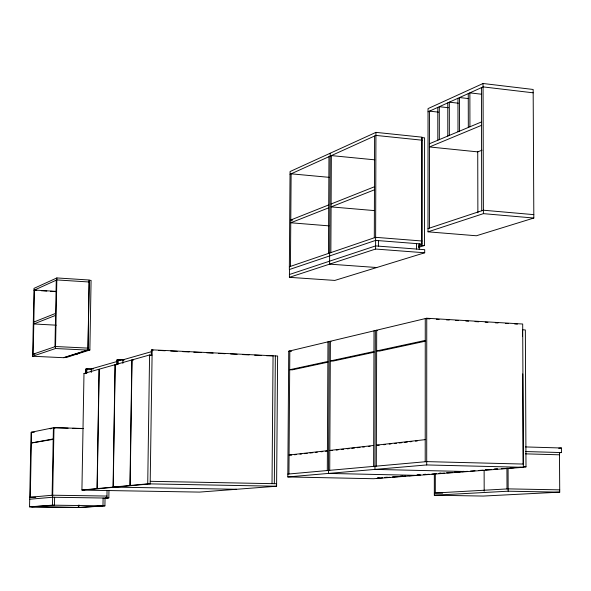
<?xml version="1.0" encoding="UTF-8"?>
<svg xmlns="http://www.w3.org/2000/svg" width="591" height="591" viewBox="0 0 591 591"><rect width="100%" height="100%" fill="white"/><g stroke="black" fill="none" stroke-linecap="round" stroke-linejoin="round"><path stroke-width="0.89" d="M416.448 249.055L416.448 243.603M419.204 249.269L419.204 243.817M418.339 246.381L421.804 245.287L421.863 137.57L424.589 137.858L424.552 245.501L418.48 247.407M421.959 244.031L422.011 137.171L375.935 132.369L290.055 171.553L289.331 269.548L375.625 240.404L421.959 244.031L418.48 245.139M289.457 269.511L289.398 277.334L334.824 280.422L424.7 252.778L424.7 249.69L375.61 245.915L289.42 274.505M425.21 461.748L425.261 318.593L429.871 318.874M287.817 476.937L426.709 464.94L426.746 318.239L522.688 324.023L523.345 467.311L373.593 478.725L287.817 476.937L288.74 351.209L426.746 318.239M428.01 231.835L428.039 108.604L483.054 83.501L533.156 89.47L533.828 218.035L476.383 235.765L428.01 231.835L483.401 213.647L533.828 218.035M429.494 228.089L429.517 111.145L438.596 112.15M373.623 466.38L374.029 330.834M374.31 237.781L374.613 136.011M289.398 277.334L375.595 249.04L375.935 132.369M376.312 466.136L376.696 330.199M378.417 246.129L378.432 240.626M327.303 470.539L327.983 341.834M328.456 253.428L328.973 156.681M330.177 153.246L329.593 264.14L376.755 267.524M329.719 470.325L330.384 341.258M330.849 252.608L331.352 155.596L374.768 159.836M274.327 483.697L275.347 355.915M150.254 483.874L83.412 490.124L199.507 492.096L276.603 486.23L277.63 356.026L152.168 349.842L151.355 350.079L151.274 355.59M288.933 473.989L289.826 350.943M290.447 266.393L291.119 173.82L329.268 177.344M272.023 483.652L273.057 355.797L266.593 355.752M149.582 354.984L132.044 359.926L130.123 485.492L147.728 483.837L149.582 354.984L152.005 355.095L150.247 355.59M150.166 483.881L152.168 349.842M105.264 498.169L108.84 497.888L108.958 490.574M115.053 364.713L99.222 369.183L97.19 488.587L113.073 487.095L115.053 364.713L116.759 364.743M116.722 364.625L116.796 360.045L118.274 359.616L123.792 359.875M117.461 364.418L117.535 359.83L123.97 360.133M118.2 364.211L118.274 359.616M122.854 363.391L122.906 359.83L151.806 351.571M131.867 359.978L115.215 364.669L113.243 487.08L129.946 485.507L131.867 359.978L133.625 360M78.359 505.8L78.33 507.477L102.974 505.844L103.107 498.014M78.928 504.928L78.884 507.44L31.98 506.827M81.92 490.02L83.988 373.475L99.059 369.22L97.035 488.602L81.92 490.02L84.158 490.057M85.473 373.652L85.555 369.05L93.334 368.954M86.138 373.468L86.22 368.858L90.815 369.065M86.811 373.276L86.892 368.666M87.993 350.101L89.226 280.016L56.862 277.94L33.997 288.371L32.616 356.255L64.013 357.718L87.993 350.101L55.502 348.527L32.616 356.255M89.869 349.998L91.08 280.393L89.152 280.267L87.933 349.902L89.869 349.998L77.739 353.839L75.833 353.75M91.273 372.456L91.339 368.865L116.996 361.522M83.338 428.512L53.988 427.603L31.064 432.287L29.55 506.834L80.199 507.499L104.91 505.874L105.043 498.043M105.139 498.22L106.971 498.073L107.03 490.545M52.126 495.258L53.426 427.721L68.091 428.172M54.985 346.71L56.263 280.178M29.55 506.834L52.496 505.165L53.988 427.603M55.502 348.527L56.862 277.94M54.631 497.275L54.475 505.194L31.463 506.864M33.96 290.284L56.825 279.927L89.189 281.996M290.033 174.315L375.928 135.413L422.011 140.185M428.039 111.81L483.069 86.892L533.178 92.817M429.509 143.724L481.51 121.931M481.517 125.329L429.509 146.952L477.727 151.872L482.012 150.195M33.827 322.051L55.628 313.393M328.714 204.929L290.779 220L292.604 220.148M331.1 203.984L374.458 186.763M55.591 315.387L33.783 323.971L56.189 325.176M328.699 207.833L290.765 222.777L329.01 225.865M374.45 189.814L331.086 206.894L374.62 210.61M32.653 354.327L55.539 346.518L88.029 348.114M289.354 266.763L375.632 237.331L421.959 240.995M428.01 228.584L483.386 210.211L533.806 214.644M76.697 353.477L87.069 350.175M327.879 361.47L289.693 369.73L292.309 369.848L327.916 362.18M373.97 351.512L330.288 360.953L332.999 361.086L374.11 352.236M425.254 340.423L376.637 350.936L379.466 351.084L425.49 341.17M50.139 428.852L51.89 428.497M53.641 428.135L55.399 427.781M53.212 438.943L31.367 442.991L53.426 439.327M327.407 450.682L289.073 455.004L291.695 455.077M373.689 445.459L329.822 450.408L332.548 450.482M425.217 439.645L376.371 445.156L379.208 445.237M294.444 454.767L296.276 454.56M299.933 454.147L301.765 453.947M304.505 453.637L307.254 453.327M310.002 453.016L312.742 452.713M315.491 452.403L317.315 452.196M320.979 451.783L322.804 451.576M325.552 451.273L327.384 451.066M336.213 450.076L338.045 449.869M341.709 449.455L343.541 449.249M347.205 448.835L349.037 448.628M351.785 448.325L354.534 448.015M357.282 447.705L360.03 447.394M362.778 447.084L364.617 446.877M368.282 446.471L370.114 446.264M383.744 444.728L385.561 444.528M389.188 444.122L390.998 443.915M394.625 443.509L396.443 443.302M399.161 442.999L401.88 442.689M404.599 442.386L407.325 442.083M410.043 441.773L411.853 441.573M415.48 441.159L417.298 440.96M558.687 448.244L561.42 447.993L561.45 452.566L559.625 452.728M29.742 497.267L52.688 495.206L107.008 496.063M287.839 474.085L426.709 461.615L523.331 464.061M29.705 499.225L52.651 497.245L106.971 498.073M377.368 477.971L379.186 477.831M384.645 477.417L387.378 477.203M392.838 476.782L394.655 476.649M400.114 476.228L402.848 476.014M408.307 475.6L410.124 475.46M423.954 474.396L425.734 474.263M439.135 473.228L440.923 473.096M446.656 472.652L448.466 472.512M454.811 472.032L456.629 471.891M462.066 471.47L463.876 471.33M485.662 469.66L487.449 469.52M377.154 478.237L382.628 477.816M385.362 477.609L389.927 477.262M392.66 477.048L398.135 476.634M399.959 476.494L405.426 476.073M409.075 475.792L413.641 475.445M416.374 475.238L420.024 474.957M423.895 474.662L429.265 474.248M431.947 474.048L436.424 473.701M439.106 473.494L444.476 473.088M447.513 472.852L452.056 472.505M454.782 472.298L460.226 471.884M462.044 471.744L467.496 471.322M470.547 471.093L475.016 470.754M478.584 470.48L483.054 470.133M485.736 469.934L491.099 469.52M493.781 469.313L497.356 469.04M501.345 468.737L505.911 468.39M509.56 468.109L514.126 467.762M516.866 467.547L521.432 467.2M523.257 467.06L525.997 466.853L525.347 329.955L522.533 329.793L522.562 336.227M434.326 493.057L508.142 488.875L559.714 489.858M434.326 473.805L434.326 495.221L508.157 491.202L559.729 492.155L559.47 452.514M559.729 492.155L483.179 496.063L434.326 495.221M52.496 505.165L104.91 505.874M106.912 497.858L108.84 497.888M35.792 497.304L30.259 497.223L31.582 432.184L34.337 432.265M147.728 483.837L276.603 486.23M130.123 485.492L132.51 485.536M129.946 485.507L132.332 485.551M113.073 487.095L236.563 489.282M442.689 493.13L435.308 493.005L435.308 473.731M97.035 488.602L99.48 488.624M150.291 481.31L276.625 483.741M417.409 474.898L420.312 474.935M417.556 475.378L328.493 473.421L329.187 341.546L331.026 341.642M467.666 471.552L374.953 469.409L375.359 330.517L377.198 330.62M523.168 466.779L525.997 466.853M426.709 464.94L523.345 467.311M494.586 468.973L497.696 469.018M525.465 451.546L561.45 452.566M525.473 453.851L559.485 454.804M525.488 446.929L561.42 447.993M72.678 428.312L82.755 428.623M83.988 373.475L85.473 373.534M34.965 354.238L33.17 354.149L34.477 290.048L56.573 291.4M116.796 360.045L120.468 360.215M288.74 351.209L291.489 351.35M151.355 350.079L153.195 350.168M158.728 350.441L165.184 350.759M170.71 351.032L177.167 351.35M182.7 351.623L189.15 351.94M193.759 352.17L201.132 352.531M206.665 352.805L213.122 353.123M218.655 353.388L225.105 353.706M230.638 353.979L237.087 354.297M242.62 354.57L249.077 354.888M254.603 355.161L261.059 355.479M436.321 319.258L439.083 319.428M446.456 319.871L449.219 320.034M455.668 320.425L458.431 320.588M465.804 321.031L468.574 321.201M475.024 321.585L478.71 321.807M485.159 322.198L487.922 322.361M495.295 322.804L498.058 322.974M505.431 323.417L508.194 323.58M514.643 323.971L517.406 324.141M34.876 290.336L36.716 290.454M41.318 290.735L46.844 291.075M50.523 291.297L56.042 291.636M375.595 249.04L424.7 252.778M421.804 245.287L424.552 245.501M448.466 107.732L439.312 106.705L439.327 139.609M458.372 103.203L449.323 102.177L449.345 135.405M468.648 98.601L459.532 97.552L459.576 131.121M481.599 94.235L469.867 92.868L469.926 126.784M522.74 373.926L523.153 464.024M508.068 467.932L508.157 491.202M506.93 468.02L507.012 488.942M483.054 83.501L483.401 213.647M484.125 470.288L484.184 491.151M481.421 87.638L481.731 210.765M477.727 151.34L477.875 212.804M468.257 93.6L468.323 127.457M457.959 98.261L458.003 131.778M447.779 102.871L447.808 136.056M437.805 107.385L437.82 140.237M75.707 353.787L64.079 357.489L65.948 357.57L77.613 353.876L75.707 353.787"/></g></svg>
